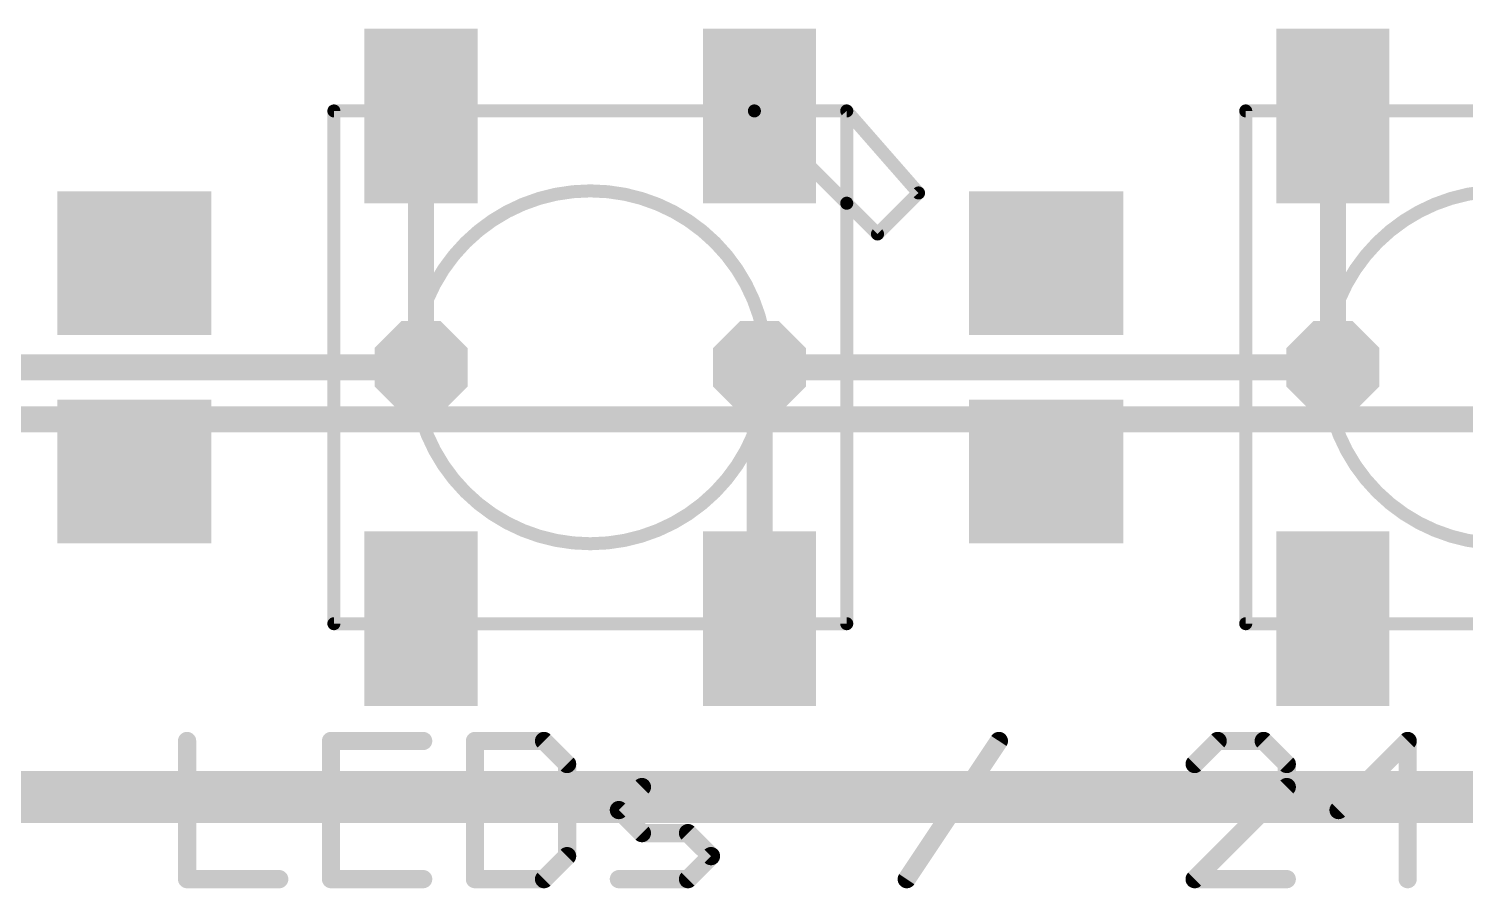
# Model space of a CAD drawing. Extents: x -0.4 to 69.2, y -1 to 53.5.
# Drawn here: x 15.61 to 29.61, y 30.99 to 39.37 of the extents above; entities that cross this region are included whole.
import ezdxf

# ---------------------------------------------------------------- set-up
doc = ezdxf.new("R2010")
doc.units = 0
for name, color, linetype in [('1', 12, 'CONTINUOUS'), ('16', 132, 'CONTINUOUS'), ('18', 110, 'CONTINUOUS'), ('21', 40, 'CONTINUOUS'), ('29', 253, 'CONTINUOUS')]:
    doc.layers.add(name, color=color, linetype=linetype)

# ---------------------------------------------------------------- blocks, each defined once
blk = doc.blocks.new('RECT')
blk.add_solid([(-0.5, -0.5), (0.5, -0.5), (-0.5, 0.5), (0.5, 0.5)])
blk = doc.blocks.new('OCTAGONV')
at = {"const_width": 0.5}
blk.add_lwpolyline([(-0.25, -0.1036), (-0.25, 0.1036), (-0.1036, 0.25), (0.1036, 0.25), (0.25, 0.1036), (0.25, -0.1036), (0.1036, -0.25), (-0.1036, -0.25), (-0.25, -0.1036), (-0.25, 0.1036)], dxfattribs=at)

msp = doc.modelspace()

# ---------------------------------------------------------------- linework, layer by layer
at = {"layer": '1', "const_width": 0.254}
for points in [[(19.432, 38.518), (19.432, 36.068)], [(28.322, 38.518), (28.322, 36.068)], [(22.732, 36.068), (22.732, 33.618)], [(0, 35.56), (68.834, 35.56)], [(68.834, 32.004), (0, 32.004)], [(66.928, 31.75), (1.906, 31.75)]]:
    msp.add_lwpolyline(points, dxfattribs=at)
at = {"layer": '1', "const_width": 0.127}
for points in [[(19.4955, 38.518, 1), (19.3685, 38.518)], [(28.3855, 38.518, 1), (28.2585, 38.518)], [(22.7955, 36.068, 1), (22.6685, 36.068)], [(19.3685, 36.068, 1), (19.4955, 36.068)], [(28.2585, 36.068, 1), (28.3855, 36.068)], [(22.6685, 33.618, 1), (22.7955, 33.618)]]:
    msp.add_lwpolyline(points, format="xyb", dxfattribs=at)
at = {"layer": '16', "const_width": 0.254}
for points in [[(19.432, 36.068), (13.842, 36.068)], [(28.322, 36.068), (22.732, 36.068)]]:
    msp.add_lwpolyline(points, dxfattribs=at)
at = {"layer": '16', "const_width": 0.127}
for points in [[(19.432, 36.0045, 1), (19.432, 36.1315)], [(22.732, 36.1315, 1), (22.732, 36.0045)], [(28.322, 36.0045, 1), (28.322, 36.1315)]]:
    msp.add_lwpolyline(points, format="xyb", dxfattribs=at)
at = {"layer": '21'}
for points, const_width in [([(18.582, 38.5998, 1), (18.582, 38.5363)], 0.0635), ([(18.6137, 38.568, 1), (18.5503, 38.568)], 0.0635), ([(22.7045, 38.5905, 1), (22.6595, 38.5455)], 0.0635), ([(22.682, 38.5998, 1), (22.682, 38.5363)], 0.0635), ([(22.682, 38.5363, 1), (22.682, 38.5998)], 0.0635), ([(23.6059, 38.5889, 1), (23.5581, 38.5471)], 0.0635), ([(23.6137, 38.568, 1), (23.5503, 38.568)], 0.0635), ([(23.582, 38.5363, 1), (23.582, 38.5998)], 0.0635), ([(27.472, 38.5998, 1), (27.472, 38.5363)], 0.0635), ([(27.5038, 38.568, 1), (27.4403, 38.568)], 0.0635), ([(21.082, 34.3475, 1), (21.082, 37.7885, 1), (21.082, 34.3475)], 0.127), ([(24.2581, 37.7471, 1), (24.3059, 37.7889)], 0.0635), ([(24.3045, 37.7455, 1), (24.2595, 37.7905)], 0.0635), ([(29.972, 34.3475, 1), (29.972, 37.7885, 1), (29.972, 34.3475)], 0.127), ([(23.6045, 37.6905, 1), (23.5595, 37.6455)], 0.0635), ([(23.6137, 37.668, 1), (23.5503, 37.668)], 0.0635), ([(23.5503, 37.668, 1), (23.6137, 37.668)], 0.0635), ([(23.5595, 37.6455, 1), (23.6045, 37.6905)], 0.0635), ([(23.8595, 37.3905, 1), (23.9045, 37.3455)], 0.0635), ([(23.8595, 37.3455, 1), (23.9045, 37.3905)], 0.0635), ([(16.129, 36.1188, 1), (16.129, 36.0172)], 0.1016), ([(17.145, 36.0172, 1), (17.145, 36.1188)], 0.1016), ([(25.019, 36.1188, 1), (25.019, 36.0172)], 0.1016), ([(26.035, 36.0172, 1), (26.035, 36.1188)], 0.1016), ([(18.582, 33.5998, 1), (18.582, 33.5363)], 0.0635), ([(23.582, 33.5363, 1), (23.582, 33.5998)], 0.0635), ([(27.472, 33.5998, 1), (27.472, 33.5363)], 0.0635), ([(18.5503, 33.568, 1), (18.6137, 33.568)], 0.0635), ([(23.5503, 33.568, 1), (23.6137, 33.568)], 0.0635), ([(27.4403, 33.568, 1), (27.5038, 33.568)], 0.0635), ([(17.1953, 32.4243, 1), (17.1064, 32.4243)], 0.0889), ([(18.5986, 32.4243, 1), (18.5097, 32.4243)], 0.0889), ([(18.5541, 32.4687, 1), (18.5541, 32.3798)], 0.0889), ([(19.4524, 32.3798, 1), (19.4524, 32.4687)], 0.0889), ([(19.9574, 32.4687, 1), (19.9574, 32.3798)], 0.0889), ([(20.0019, 32.4243, 1), (19.913, 32.4243)], 0.0889), ([(20.6625, 32.4557, 1), (20.5996, 32.3928)], 0.0889), ([(20.6311, 32.3798, 1), (20.6311, 32.4687)], 0.0889), ([(25.1025, 32.3996, 1), (25.0285, 32.4489)], 0.0889), ([(27.1984, 32.4687, 1), (27.1984, 32.3798)], 0.0889), ([(27.2298, 32.3928, 1), (27.1669, 32.4557)], 0.0889), ([(27.6789, 32.4557, 1), (27.616, 32.3928)], 0.0889), ([(27.6475, 32.3798, 1), (27.6475, 32.4687)], 0.0889), ([(29.0952, 32.4243, 1), (29.0063, 32.4243)], 0.0889), ([(29.0822, 32.3928, 1), (29.0193, 32.4557)], 0.0889), ([(20.9001, 32.1997, 1), (20.8112, 32.1997)], 0.0889), ([(20.8242, 32.1683, 1), (20.8871, 32.2311)], 0.0889), ([(26.9424, 32.2311, 1), (27.0052, 32.1683)], 0.0889), ([(27.9165, 32.1997, 1), (27.8276, 32.1997)], 0.0889), ([(27.8406, 32.1683, 1), (27.9035, 32.2311)], 0.0889), ([(21.5852, 32.0196, 1), (21.5852, 31.9307)], 0.0889), ([(21.6167, 31.9437, 1), (21.5538, 32.0066)], 0.0889), ([(22.2589, 31.9307, 1), (22.2589, 32.0196)], 0.0889), ([(27.8276, 31.9751, 1), (27.9165, 31.9751)], 0.0889), ([(27.9035, 31.9437, 1), (27.8406, 32.0066)], 0.0889), ([(18.5541, 31.795, 1), (18.5541, 31.7061)], 0.0889), ([(19.0032, 31.7061, 1), (19.0032, 31.795)], 0.0889), ([(21.3921, 31.782, 1), (21.3293, 31.7191)], 0.0889), ([(21.3293, 31.782, 1), (21.3921, 31.7191)], 0.0889), ([(28.3456, 31.782, 1), (28.4085, 31.7191)], 0.0889), ([(28.3771, 31.795, 1), (28.3771, 31.7061)], 0.0889), ([(29.2753, 31.7061, 1), (29.2753, 31.795)], 0.0889), ([(21.5852, 31.5705, 1), (21.5852, 31.4816)], 0.0889), ([(21.5538, 31.4946, 1), (21.6167, 31.5574)], 0.0889), ([(22.0658, 31.5574, 1), (22.0029, 31.4946)], 0.0889), ([(22.0344, 31.4816, 1), (22.0344, 31.5705)], 0.0889), ([(20.8871, 31.27, 1), (20.8242, 31.3329)], 0.0889), ([(22.2903, 31.27, 1), (22.2275, 31.3329)], 0.0889), ([(22.2275, 31.27, 1), (22.2903, 31.3329)], 0.0889), ([(20.8112, 31.3015, 1), (20.9001, 31.3015)], 0.0889), ([(17.1508, 31.1214, 1), (17.1508, 31.0325)], 0.0889), ([(17.1064, 31.0769, 1), (17.1953, 31.0769)], 0.0889), ([(18.0491, 31.0325, 1), (18.0491, 31.1214)], 0.0889), ([(18.5541, 31.1214, 1), (18.5541, 31.0325)], 0.0889), ([(18.5097, 31.0769, 1), (18.5986, 31.0769)], 0.0889), ([(19.4524, 31.0325, 1), (19.4524, 31.1214)], 0.0889), ([(19.9574, 31.1214, 1), (19.9574, 31.0325)], 0.0889), ([(19.913, 31.0769, 1), (20.0019, 31.0769)], 0.0889), ([(20.5996, 31.1083, 1), (20.6625, 31.0455)], 0.0889), ([(20.6311, 31.0325, 1), (20.6311, 31.1214)], 0.0889), ([(21.3607, 31.1214, 1), (21.3607, 31.0325)], 0.0889), ([(22.0029, 31.1083, 1), (22.0658, 31.0455)], 0.0889), ([(22.0344, 31.0325, 1), (22.0344, 31.1214)], 0.0889), ([(24.1303, 31.1016, 1), (24.2042, 31.0522)], 0.0889), ([(26.9738, 31.1214, 1), (26.9738, 31.0325)], 0.0889), ([(26.9424, 31.1083, 1), (27.0052, 31.0455)], 0.0889), ([(27.872, 31.0325, 1), (27.872, 31.1214)], 0.0889), ([(29.0063, 31.0769, 1), (29.0952, 31.0769)], 0.0889)]:
    msp.add_lwpolyline(points, format="xyb", dxfattribs=dict(at, const_width=const_width))
for points, const_width in [([(18.582, 33.568), (18.582, 38.568)], 0.127), ([(18.582, 38.568), (22.682, 38.568)], 0.127), ([(22.682, 38.568), (23.582, 38.568)], 0.127), ([(22.682, 38.568), (23.582, 37.668)], 0.127), ([(23.582, 38.568), (23.582, 37.668)], 0.127), ([(24.282, 37.768), (23.582, 38.568)], 0.127), ([(27.472, 33.568), (27.472, 38.568)], 0.127), ([(27.472, 38.568), (31.572, 38.568)], 0.127), ([(23.882, 37.368), (24.282, 37.768)], 0.127), ([(23.582, 37.668), (23.582, 33.568)], 0.127), ([(23.582, 37.668), (23.882, 37.368)], 0.127), ([(16.129, 36.068), (17.145, 36.068)], 0.2032), ([(25.019, 36.068), (26.035, 36.068)], 0.2032), ([(23.582, 33.568), (18.582, 33.568)], 0.127), ([(32.472, 33.568), (27.472, 33.568)], 0.127), ([(17.1508, 32.4243), (17.1508, 31.0769)], 0.1778), ([(19.4524, 32.4243), (18.5541, 32.4243)], 0.1778), ([(18.5541, 32.4243), (18.5541, 31.0769)], 0.1778), ([(19.9574, 32.4243), (19.9574, 31.0769)], 0.1778), ([(20.6311, 32.4243), (19.9574, 32.4243)], 0.1778), ([(20.8556, 32.1997), (20.6311, 32.4243)], 0.1778), ([(24.1672, 31.0769), (25.0655, 32.4243)], 0.1778), ([(27.1984, 32.4243), (26.9738, 32.1997)], 0.1778), ([(27.6475, 32.4243), (27.1984, 32.4243)], 0.1778), ([(27.872, 32.1997), (27.6475, 32.4243)], 0.1778), ([(29.0507, 32.4243), (28.3771, 31.7506)], 0.1778), ([(29.0507, 31.0769), (29.0507, 32.4243)], 0.1778), ([(20.8556, 31.3015), (20.8556, 32.1997)], 0.1778), ([(27.872, 31.9751), (27.872, 32.1997)], 0.1778), ([(21.3607, 31.7506), (21.5852, 31.9751)], 0.1778), ([(21.5852, 31.9751), (22.2589, 31.9751)], 0.1778), ([(26.9738, 31.0769), (27.872, 31.9751)], 0.1778), ([(18.5541, 31.7506), (19.0032, 31.7506)], 0.1778), ([(21.5852, 31.526), (21.3607, 31.7506)], 0.1778), ([(28.3771, 31.7506), (29.2753, 31.7506)], 0.1778), ([(22.0344, 31.526), (21.5852, 31.526)], 0.1778), ([(22.2589, 31.3015), (22.0344, 31.526)], 0.1778), ([(20.6311, 31.0769), (20.8556, 31.3015)], 0.1778), ([(22.0344, 31.0769), (22.2589, 31.3015)], 0.1778), ([(17.1508, 31.0769), (18.0491, 31.0769)], 0.1778), ([(18.5541, 31.0769), (19.4524, 31.0769)], 0.1778), ([(19.9574, 31.0769), (20.6311, 31.0769)], 0.1778), ([(21.3607, 31.0769), (22.0344, 31.0769)], 0.1778), ([(27.872, 31.0769), (26.9738, 31.0769)], 0.1778)]:
    msp.add_lwpolyline(points, dxfattribs=dict(at, const_width=const_width))

# ---------------------------------------------------------------- block references
at = {"layer": '1', "rotation": 90}
for p, xscale, yscale in [((19.432, 38.518), 1.5, 0.9), ((22.732, 38.518), 1.5, 0.9), ((28.322, 38.518), 1.5, 0.9), ((16.637, 37.084), 1.2, 1.3), ((25.527, 37.084), 1.2, 1.3), ((16.637, 35.052), 1.2, 1.3), ((25.527, 35.052), 1.2, 1.3), ((19.432, 33.618), 1.5, 0.9), ((22.732, 33.618), 1.5, 0.9), ((28.322, 33.618), 1.5, 0.9)]:
    msp.add_blockref('RECT', p, dxfattribs=dict(at, xscale=xscale, yscale=yscale))
at = {"layer": '18', "xscale": 0.9064, "yscale": 0.9064}
for p in [(19.432, 36.068), (19.432, 36.068), (22.732, 36.068), (22.732, 36.068), (28.322, 36.068), (28.322, 36.068)]:
    msp.add_blockref('OCTAGONV', p, dxfattribs=at)
at = {"layer": '29', "rotation": 90}
for p, xscale, yscale in [((19.432, 38.518), 1.7032, 1.1032), ((22.732, 38.518), 1.7032, 1.1032), ((28.322, 38.518), 1.7032, 1.1032), ((16.637, 37.084), 1.4032, 1.5032), ((25.527, 37.084), 1.4032, 1.5032), ((16.637, 35.052), 1.4032, 1.5032), ((25.527, 35.052), 1.4032, 1.5032), ((19.432, 33.618), 1.7032, 1.1032), ((22.732, 33.618), 1.7032, 1.1032), ((28.322, 33.618), 1.7032, 1.1032)]:
    msp.add_blockref('RECT', p, dxfattribs=dict(at, xscale=xscale, yscale=yscale))

doc.saveas('drawing.dxf')
